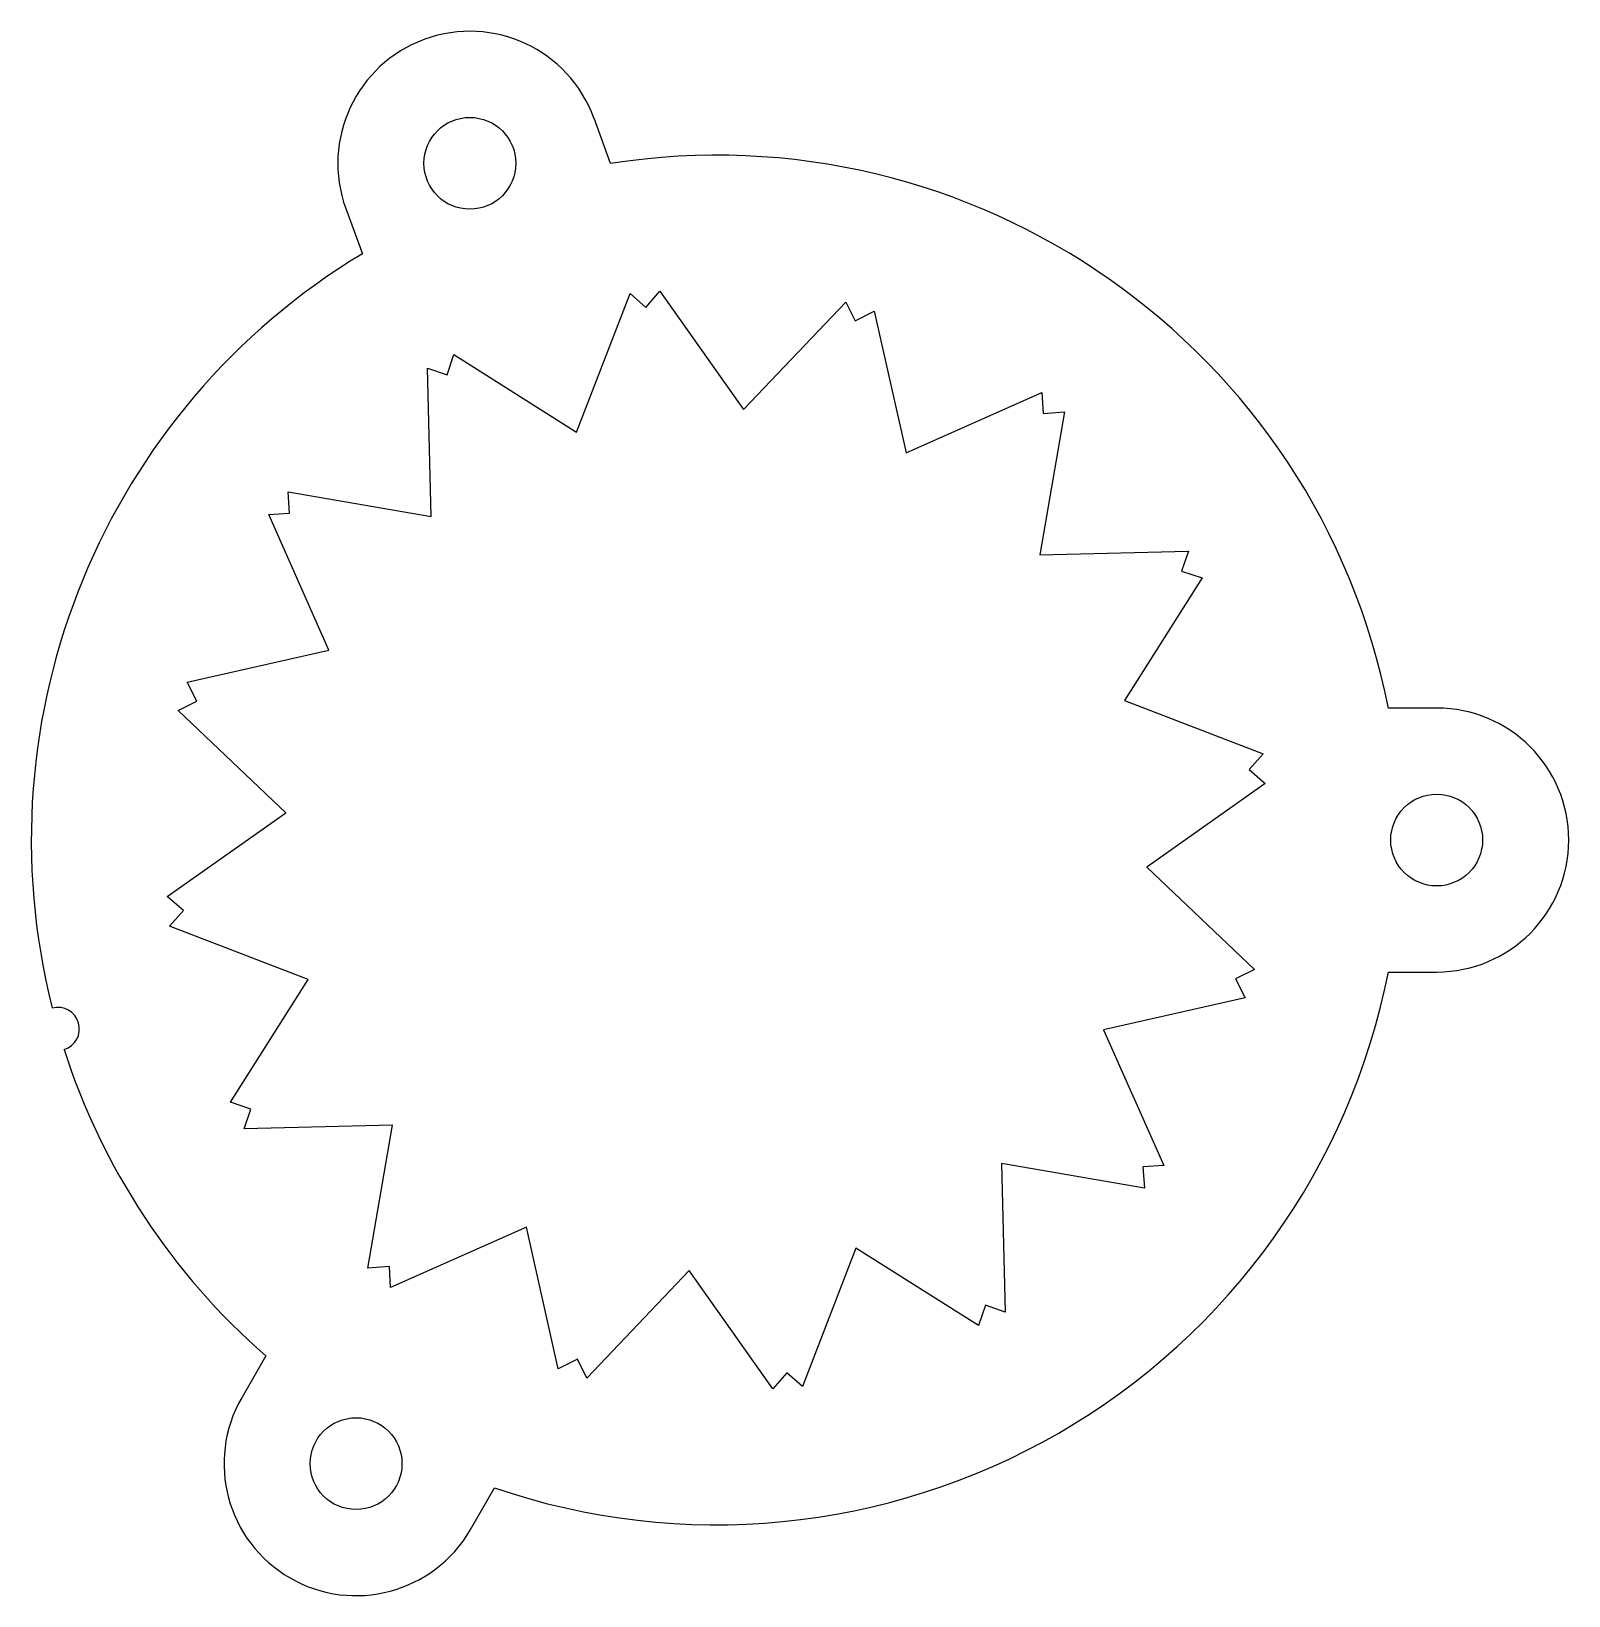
# Model space of a CAD drawing. Header units: millimetres. Extents: x -48 to 59, y -53 to 56.
import ezdxf

# ---------------------------------------------------------------- set-up
doc = ezdxf.new("R2010")
doc.units = ezdxf.units.MM

msp = doc.modelspace()

# ---------------------------------------------------------------- linework, layer by layer
for p, q in [((-7.37, 47.16), (-8.52, 50.32)), ((-25.81, 44.03), (-24.66, 40.87)), ((-4.91, 37.13), (-3.93, 38.26)), ((-3.93, 38.26), (1.9, 30)), ((-9.73, 28.44), (-6.01, 38.1)), ((-6.01, 38.1), (-4.91, 37.13)), ((1.9, 30), (9.03, 37.5)), ((9.03, 37.5), (9.67, 36.19)), ((9.67, 36.19), (11.01, 36.86)), ((11.01, 36.86), (13.23, 26.99)), ((-18.75, 32.43), (-18.28, 33.85)), ((-18.28, 33.85), (-9.73, 28.44)), ((-20.13, 32.9), (-18.75, 32.43)), ((-19.87, 22.55), (-20.13, 32.9)), ((13.23, 26.99), (22.69, 31.19)), ((22.69, 31.19), (22.78, 29.73)), ((24.27, 29.84), (22.55, 19.87)), ((22.78, 29.73), (24.27, 29.84)), ((-29.84, 24.27), (-19.87, 22.55)), ((-29.73, 22.78), (-29.84, 24.27)), ((-31.19, 22.69), (-29.73, 22.78)), ((-26.99, 13.23), (-31.19, 22.69)), ((22.55, 19.87), (32.9, 20.13)), ((32.9, 20.13), (32.43, 18.75)), ((32.43, 18.75), (33.85, 18.28)), ((33.85, 18.28), (28.44, 9.73)), ((-36.86, 11.01), (-26.99, 13.23)), ((-36.19, 9.67), (-36.86, 11.01)), ((-37.5, 9.03), (-36.19, 9.67)), ((-30, 1.9), (-37.5, 9.03)), ((28.44, 9.73), (38.1, 6.01)), ((50.2, 9.2), (46.84, 9.2)), ((38.1, 6.01), (37.13, 4.91)), ((37.13, 4.91), (38.26, 3.93)), ((38.26, 3.93), (30, -1.9)), ((-38.26, -3.93), (-30, 1.9)), ((30, -1.9), (37.5, -9.03)), ((-37.13, -4.91), (-38.26, -3.93)), ((-38.1, -6.01), (-37.13, -4.91)), ((-28.44, -9.73), (-38.1, -6.01)), ((-33.85, -18.28), (-28.44, -9.73)), ((37.5, -9.03), (36.19, -9.67)), ((36.19, -9.67), (36.86, -11.01)), ((46.84, -9.2), (50.2, -9.2)), ((36.86, -11.01), (26.99, -13.23)), ((26.99, -13.23), (31.19, -22.69)), ((-32.43, -18.75), (-33.85, -18.28)), ((-32.9, -20.13), (-32.43, -18.75)), ((-22.55, -19.87), (-32.9, -20.13)), ((-24.27, -29.84), (-22.55, -19.87)), ((19.87, -22.55), (20.13, -32.9)), ((29.84, -24.27), (19.87, -22.55)), ((31.19, -22.69), (29.73, -22.78)), ((29.73, -22.78), (29.84, -24.27)), ((-13.23, -26.99), (-22.69, -31.19)), ((-11.01, -36.86), (-13.23, -26.99)), ((9.73, -28.44), (6.01, -38.1)), ((18.28, -33.85), (9.73, -28.44)), ((-22.78, -29.73), (-24.27, -29.84)), ((-22.69, -31.19), (-22.78, -29.73)), ((-1.9, -30), (-9.03, -37.5)), ((3.93, -38.26), (-1.9, -30)), ((18.75, -32.43), (18.28, -33.85)), ((20.13, -32.9), (18.75, -32.43)), ((-31.39, -35.96), (-33.07, -38.87)), ((-9.67, -36.19), (-11.01, -36.86)), ((-9.03, -37.5), (-9.67, -36.19)), ((4.91, -37.13), (3.93, -38.26)), ((6.01, -38.1), (4.91, -37.13)), ((-17.13, -48.07), (-15.45, -45.16))]:
    msp.add_line(p, q)
for centre in [(-17.17, 47.17), (50.2, 0), (-25.1, -43.47)]:
    msp.add_circle(centre, 3.2)
for centre, radius, start, end in [((-17.17, 47.17), 9.2, 20, 200), ((0, 0), 47.73, 11.1131, 98.8869), ((0, 0), 47.73, 121.1131, 194.1994), ((50.2, 0), 9.2, -90, 90), ((0, 0), 47.73, 251.1131, 348.8869), ((-45.88, -13.16), 1.5, -73.0997, 105.0997), ((0, 0), 47.73, 197.8006, 228.8869), ((-25.1, -43.47), 9.2, 150, 330)]:
    msp.add_arc(centre, radius, start, end)

doc.saveas('drawing.dxf')
